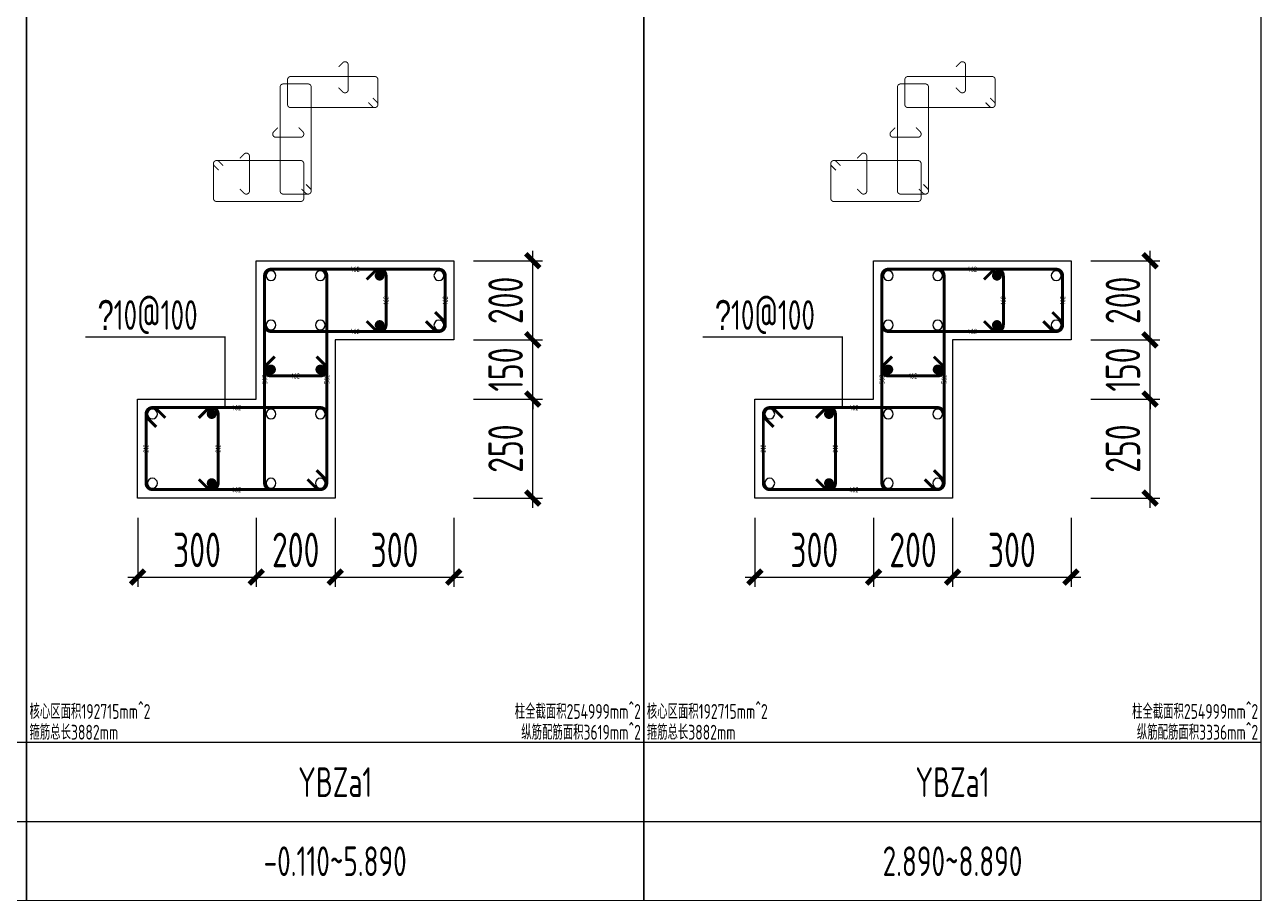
# Model space of a CAD drawing. Extents: x 154268 to 5133249, y -1832900 to 601179.
# Drawn here: x 565909 to 578409, y 514466 to 523256 of the extents above; entities that cross this region are included whole.
import ezdxf
from ezdxf.enums import TextEntityAlignment as Align

# ---------------------------------------------------------------- set-up
doc = ezdxf.new("R2010")
doc.units = 0
doc.header["$LTSCALE"] = 1000
for name, color, linetype in [('TAB', 7, 'Continuous'), ('TAB_TEXT', 7, 'Continuous'), ('WCOL_DE', 7, 'Continuous'), ('WCOL_DE_DIM', 3, 'Continuous'), ('WCOL_DE_REIND', 1, 'Continuous'), ('WCOL_DE_REINL', 1, 'Continuous'), ('墙单独标注', 1, 'Continuous')]:
    doc.layers.add(name, color=color, linetype=linetype)
doc.layers.add('墙柱箍筋长度', color=3, linetype='Continuous', plot=False)
doc.layers.add('墙柱配筋校核数据', color=34, linetype='Continuous', plot=False)
doc.styles.add('TSSD_Dimension', font='tssdeng.shx', dxfattribs={"width": 0.7, "bigfont": 'Hztxt.shx'})
doc.styles.add('TSSD_Label', font='tssdeng.shx', dxfattribs={"width": 0.7, "bigfont": 'hztxt.shx'})
doc.styles.add('tssd_rein', font='tssdeng.shx', dxfattribs={"width": 0.7, "bigfont": 'hztxt.shx'})
doc.dimstyles.new('TSSD_25_100_WCOLU_DIM', dxfattribs={"dimtxt": 350, "dimasz": 100, "dimexe": 100, "dimexo": 200, "dimgap": 100, "dimtad": 1, "dimdec": 0, "dimlfac": 0.25, "dimzin": 0, "dimdsep": 46, "dimtxsty": 'TSSD_Dimension', "dimblk": 'ARCHTICK', "dimcen": 0, "dimdle": 100, "dimclrt": 7, "dimadec": 0, "dimazin": 0, "dimtfac": 1, "dimtdec": 0, "dimtix": 1, "dimtmove": 2, "dimatfit": 3, "dimfxl": 1, "dimtolj": 1, "dimtzin": 0, "dimarcsym": 0})

# ---------------------------------------------------------------- blocks, each defined once
blk = doc.blocks.new('_ArchTick')
at = {"color": 0, "linetype": 'ByBlock', "const_width": 0.5}
blk.add_lwpolyline([(-0.71, -0.71), (0.71, 0.71)], dxfattribs=at)
blk = doc.blocks.new('*D3337')
at = {"layer": 'Defpoints', "color": 0, "transparency": 16777216}
for p in [(576503, 519466), (577303, 519466), (576503, 518466)]:
    blk.add_point(p, dxfattribs=at)
at = {"layer": 'WCOL_DE_DIM', "color": 0, "lineweight": -2, "transparency": 16777216}
for p, q in [((577303, 518366), (577303, 519566)), ((576703, 519466), (577403, 519466)), ((576703, 518466), (577403, 518466))]:
    blk.add_line(p, q, dxfattribs=at)
at = {"layer": 'WCOL_DE_DIM', "color": 0, "lineweight": -2, "transparency": 16777216, "xscale": 100, "yscale": 100, "zscale": 100}
for p, rotation in [((577303, 519466), 90), ((577303, 518466), 270)]:
    blk.add_blockref('_ArchTick', p, dxfattribs=dict(at, rotation=rotation))
at = {"layer": 'WCOL_DE_DIM', "color": 7, "transparency": 16777216, "insert": (577028, 518966), "char_height": 350, "attachment_point": 5, "rotation": 90, "style": 'TSSD_Dimension'}
blk.add_mtext('\\A1;250', dxfattribs=at)
blk = doc.blocks.new('*D3338')
at = {"layer": 'Defpoints', "color": 0, "transparency": 16777216}
for p in [(576503, 520066), (577303, 520066), (576503, 519466)]:
    blk.add_point(p, dxfattribs=at)
at = {"layer": 'WCOL_DE_DIM', "color": 0, "lineweight": -2, "transparency": 16777216}
for p, q in [((577303, 520066), (577303, 520166)), ((576703, 520066), (577403, 520066)), ((577303, 519466), (577303, 520066)), ((576703, 519466), (577403, 519466)), ((577303, 519466), (577303, 519366))]:
    blk.add_line(p, q, dxfattribs=at)
at = {"layer": 'WCOL_DE_DIM', "color": 0, "lineweight": -2, "transparency": 16777216, "xscale": 100, "yscale": 100, "zscale": 100}
for p, rotation in [((577303, 520066), 270), ((577303, 519466), 90)]:
    blk.add_blockref('_ArchTick', p, dxfattribs=dict(at, rotation=rotation))
at = {"layer": 'WCOL_DE_DIM', "color": 7, "transparency": 16777216, "insert": (577028, 519766), "char_height": 350, "attachment_point": 5, "rotation": 90, "style": 'TSSD_Dimension'}
blk.add_mtext('\\A1;150', dxfattribs=at)
blk = doc.blocks.new('*D3339')
at = {"layer": 'Defpoints', "color": 0, "transparency": 16777216}
for p in [(576503, 520866), (577303, 520866), (576503, 520066)]:
    blk.add_point(p, dxfattribs=at)
at = {"layer": 'WCOL_DE_DIM', "color": 0, "lineweight": -2, "transparency": 16777216}
for p, q in [((577303, 519966), (577303, 520966)), ((576703, 520866), (577403, 520866)), ((576703, 520066), (577403, 520066))]:
    blk.add_line(p, q, dxfattribs=at)
at = {"layer": 'WCOL_DE_DIM', "color": 0, "lineweight": -2, "transparency": 16777216, "xscale": 100, "yscale": 100, "zscale": 100}
for p, rotation in [((577303, 520866), 90), ((577303, 520066), 270)]:
    blk.add_blockref('_ArchTick', p, dxfattribs=dict(at, rotation=rotation))
at = {"layer": 'WCOL_DE_DIM', "color": 7, "transparency": 16777216, "insert": (577028, 520466), "char_height": 350, "attachment_point": 5, "rotation": 90, "style": 'TSSD_Dimension'}
blk.add_mtext('\\A1;200', dxfattribs=at)
blk = doc.blocks.new('*D3340')
at = {"layer": 'Defpoints', "color": 0, "transparency": 16777216}
for p in [(573303, 518466), (574503, 518466), (574503, 517666)]:
    blk.add_point(p, dxfattribs=at)
at = {"layer": 'WCOL_DE_DIM', "color": 0, "lineweight": -2, "transparency": 16777216}
for p, q in [((573303, 518266), (573303, 517566)), ((574503, 518266), (574503, 517566)), ((573203, 517666), (574603, 517666))]:
    blk.add_line(p, q, dxfattribs=at)
at = {"layer": 'WCOL_DE_DIM', "color": 0, "lineweight": -2, "transparency": 16777216, "xscale": 100, "yscale": 100, "zscale": 100, "rotation": 180}
blk.add_blockref('_ArchTick', (573303, 517666), dxfattribs=at)
at = {"layer": 'WCOL_DE_DIM', "color": 0, "lineweight": -2, "transparency": 16777216, "xscale": 100, "yscale": 100, "zscale": 100}
blk.add_blockref('_ArchTick', (574503, 517666), dxfattribs=at)
at = {"layer": 'WCOL_DE_DIM', "color": 7, "transparency": 16777216, "insert": (573903, 517941), "char_height": 350, "attachment_point": 5, "style": 'TSSD_Dimension'}
blk.add_mtext('\\A1;300', dxfattribs=at)
blk = doc.blocks.new('*D3341')
at = {"layer": 'Defpoints', "color": 0, "transparency": 16777216}
for p in [(574503, 518466), (575303, 518466), (575303, 517666)]:
    blk.add_point(p, dxfattribs=at)
at = {"layer": 'WCOL_DE_DIM', "color": 0, "lineweight": -2, "transparency": 16777216}
for p, q in [((574503, 518266), (574503, 517566)), ((575303, 518266), (575303, 517566)), ((574403, 517666), (575403, 517666))]:
    blk.add_line(p, q, dxfattribs=at)
at = {"layer": 'WCOL_DE_DIM', "color": 0, "lineweight": -2, "transparency": 16777216, "xscale": 100, "yscale": 100, "zscale": 100, "rotation": 180}
blk.add_blockref('_ArchTick', (574503, 517666), dxfattribs=at)
at = {"layer": 'WCOL_DE_DIM', "color": 0, "lineweight": -2, "transparency": 16777216, "xscale": 100, "yscale": 100, "zscale": 100}
blk.add_blockref('_ArchTick', (575303, 517666), dxfattribs=at)
at = {"layer": 'WCOL_DE_DIM', "color": 7, "transparency": 16777216, "insert": (574903, 517941), "char_height": 350, "attachment_point": 5, "style": 'TSSD_Dimension'}
blk.add_mtext('\\A1;200', dxfattribs=at)
blk = doc.blocks.new('*D3342')
at = {"layer": 'Defpoints', "color": 0, "transparency": 16777216}
for p in [(575303, 518466), (576503, 518466), (576503, 517666)]:
    blk.add_point(p, dxfattribs=at)
at = {"layer": 'WCOL_DE_DIM', "color": 0, "lineweight": -2, "transparency": 16777216}
for p, q in [((575303, 518266), (575303, 517566)), ((576503, 518266), (576503, 517566)), ((575203, 517666), (576603, 517666))]:
    blk.add_line(p, q, dxfattribs=at)
at = {"layer": 'WCOL_DE_DIM', "color": 0, "lineweight": -2, "transparency": 16777216, "xscale": 100, "yscale": 100, "zscale": 100, "rotation": 180}
blk.add_blockref('_ArchTick', (575303, 517666), dxfattribs=at)
at = {"layer": 'WCOL_DE_DIM', "color": 0, "lineweight": -2, "transparency": 16777216, "xscale": 100, "yscale": 100, "zscale": 100}
blk.add_blockref('_ArchTick', (576503, 517666), dxfattribs=at)
at = {"layer": 'WCOL_DE_DIM', "color": 7, "transparency": 16777216, "insert": (575903, 517941), "char_height": 350, "attachment_point": 5, "style": 'TSSD_Dimension'}
blk.add_mtext('\\A1;300', dxfattribs=at)
blk = doc.blocks.new('*D5199')
at = {"layer": 'Defpoints', "color": 0, "transparency": 16777216}
for p in [(570253, 519466), (571053, 519466), (570253, 518466)]:
    blk.add_point(p, dxfattribs=at)
at = {"layer": 'WCOL_DE_DIM', "color": 0, "lineweight": -2, "transparency": 16777216}
for p, q in [((571053, 518366), (571053, 519566)), ((570453, 519466), (571153, 519466)), ((570453, 518466), (571153, 518466))]:
    blk.add_line(p, q, dxfattribs=at)
at = {"layer": 'WCOL_DE_DIM', "color": 0, "lineweight": -2, "transparency": 16777216, "xscale": 100, "yscale": 100, "zscale": 100}
for p, rotation in [((571053, 519466), 90), ((571053, 518466), 270)]:
    blk.add_blockref('_ArchTick', p, dxfattribs=dict(at, rotation=rotation))
at = {"layer": 'WCOL_DE_DIM', "color": 7, "transparency": 16777216, "insert": (570778, 518966), "char_height": 350, "attachment_point": 5, "rotation": 90, "style": 'TSSD_Dimension'}
blk.add_mtext('\\A1;250', dxfattribs=at)
blk = doc.blocks.new('*D5200')
at = {"layer": 'Defpoints', "color": 0, "transparency": 16777216}
for p in [(570253, 520066), (571053, 520066), (570253, 519466)]:
    blk.add_point(p, dxfattribs=at)
at = {"layer": 'WCOL_DE_DIM', "color": 0, "lineweight": -2, "transparency": 16777216}
for p, q in [((571053, 520066), (571053, 520166)), ((570453, 520066), (571153, 520066)), ((571053, 519466), (571053, 520066)), ((570453, 519466), (571153, 519466)), ((571053, 519466), (571053, 519366))]:
    blk.add_line(p, q, dxfattribs=at)
at = {"layer": 'WCOL_DE_DIM', "color": 0, "lineweight": -2, "transparency": 16777216, "xscale": 100, "yscale": 100, "zscale": 100}
for p, rotation in [((571053, 520066), 270), ((571053, 519466), 90)]:
    blk.add_blockref('_ArchTick', p, dxfattribs=dict(at, rotation=rotation))
at = {"layer": 'WCOL_DE_DIM', "color": 7, "transparency": 16777216, "insert": (570778, 519766), "char_height": 350, "attachment_point": 5, "rotation": 90, "style": 'TSSD_Dimension'}
blk.add_mtext('\\A1;150', dxfattribs=at)
blk = doc.blocks.new('*D5201')
at = {"layer": 'Defpoints', "color": 0, "transparency": 16777216}
for p in [(570253, 520866), (571053, 520866), (570253, 520066)]:
    blk.add_point(p, dxfattribs=at)
at = {"layer": 'WCOL_DE_DIM', "color": 0, "lineweight": -2, "transparency": 16777216}
for p, q in [((571053, 519966), (571053, 520966)), ((570453, 520866), (571153, 520866)), ((570453, 520066), (571153, 520066))]:
    blk.add_line(p, q, dxfattribs=at)
at = {"layer": 'WCOL_DE_DIM', "color": 0, "lineweight": -2, "transparency": 16777216, "xscale": 100, "yscale": 100, "zscale": 100}
for p, rotation in [((571053, 520866), 90), ((571053, 520066), 270)]:
    blk.add_blockref('_ArchTick', p, dxfattribs=dict(at, rotation=rotation))
at = {"layer": 'WCOL_DE_DIM', "color": 7, "transparency": 16777216, "insert": (570778, 520466), "char_height": 350, "attachment_point": 5, "rotation": 90, "style": 'TSSD_Dimension'}
blk.add_mtext('\\A1;200', dxfattribs=at)
blk = doc.blocks.new('*D5202')
at = {"layer": 'Defpoints', "color": 0, "transparency": 16777216}
for p in [(567053, 518466), (568253, 518466), (568253, 517666)]:
    blk.add_point(p, dxfattribs=at)
at = {"layer": 'WCOL_DE_DIM', "color": 0, "lineweight": -2, "transparency": 16777216}
for p, q in [((567053, 518266), (567053, 517566)), ((568253, 518266), (568253, 517566)), ((566953, 517666), (568353, 517666))]:
    blk.add_line(p, q, dxfattribs=at)
at = {"layer": 'WCOL_DE_DIM', "color": 0, "lineweight": -2, "transparency": 16777216, "xscale": 100, "yscale": 100, "zscale": 100, "rotation": 180}
blk.add_blockref('_ArchTick', (567053, 517666), dxfattribs=at)
at = {"layer": 'WCOL_DE_DIM', "color": 0, "lineweight": -2, "transparency": 16777216, "xscale": 100, "yscale": 100, "zscale": 100}
blk.add_blockref('_ArchTick', (568253, 517666), dxfattribs=at)
at = {"layer": 'WCOL_DE_DIM', "color": 7, "transparency": 16777216, "insert": (567653, 517941), "char_height": 350, "attachment_point": 5, "style": 'TSSD_Dimension'}
blk.add_mtext('\\A1;300', dxfattribs=at)
blk = doc.blocks.new('*D5203')
at = {"layer": 'Defpoints', "color": 0, "transparency": 16777216}
for p in [(568253, 518466), (569053, 518466), (569053, 517666)]:
    blk.add_point(p, dxfattribs=at)
at = {"layer": 'WCOL_DE_DIM', "color": 0, "lineweight": -2, "transparency": 16777216}
for p, q in [((568253, 518266), (568253, 517566)), ((569053, 518266), (569053, 517566)), ((568153, 517666), (569153, 517666))]:
    blk.add_line(p, q, dxfattribs=at)
at = {"layer": 'WCOL_DE_DIM', "color": 0, "lineweight": -2, "transparency": 16777216, "xscale": 100, "yscale": 100, "zscale": 100, "rotation": 180}
blk.add_blockref('_ArchTick', (568253, 517666), dxfattribs=at)
at = {"layer": 'WCOL_DE_DIM', "color": 0, "lineweight": -2, "transparency": 16777216, "xscale": 100, "yscale": 100, "zscale": 100}
blk.add_blockref('_ArchTick', (569053, 517666), dxfattribs=at)
at = {"layer": 'WCOL_DE_DIM', "color": 7, "transparency": 16777216, "insert": (568653, 517941), "char_height": 350, "attachment_point": 5, "style": 'TSSD_Dimension'}
blk.add_mtext('\\A1;200', dxfattribs=at)
blk = doc.blocks.new('*D5204')
at = {"layer": 'Defpoints', "color": 0, "transparency": 16777216}
for p in [(569053, 518466), (570253, 518466), (570253, 517666)]:
    blk.add_point(p, dxfattribs=at)
at = {"layer": 'WCOL_DE_DIM', "color": 0, "lineweight": -2, "transparency": 16777216}
for p, q in [((569053, 518266), (569053, 517566)), ((570253, 518266), (570253, 517566)), ((568953, 517666), (570353, 517666))]:
    blk.add_line(p, q, dxfattribs=at)
at = {"layer": 'WCOL_DE_DIM', "color": 0, "lineweight": -2, "transparency": 16777216, "xscale": 100, "yscale": 100, "zscale": 100, "rotation": 180}
blk.add_blockref('_ArchTick', (569053, 517666), dxfattribs=at)
at = {"layer": 'WCOL_DE_DIM', "color": 0, "lineweight": -2, "transparency": 16777216, "xscale": 100, "yscale": 100, "zscale": 100}
blk.add_blockref('_ArchTick', (570253, 517666), dxfattribs=at)
at = {"layer": 'WCOL_DE_DIM', "color": 7, "transparency": 16777216, "insert": (569653, 517941), "char_height": 350, "attachment_point": 5, "style": 'TSSD_Dimension'}
blk.add_mtext('\\A1;300', dxfattribs=at)

msp = doc.modelspace()

# ---------------------------------------------------------------- linework, layer by layer
at = {"layer": 'TAB'}
for points in [[(559677.7, 512791.3), (565927.7, 512791.3), (565927.7, 523791.3), (559677.7, 523791.3), (559677.7, 512791.3), (559677.7, 513591.3), (565927.7, 513591.3), (565927.7, 514391.3), (559677.7, 514391.3), (559677.7, 515191.3), (565927.7, 515191.3), (565927.7, 515991.3), (559677.7, 515991.3)], [(565927.7, 512791.3), (572177.7, 512791.3), (572177.7, 523791.3), (565927.7, 523791.3), (565927.7, 512791.3), (565927.7, 513591.3), (572177.7, 513591.3), (572177.7, 514391.3), (565927.7, 514391.3), (565927.7, 515191.3), (572177.7, 515191.3), (572177.7, 515991.3), (565927.7, 515991.3)], [(572177.7, 512791.3), (578427.7, 512791.3), (578427.7, 523791.3), (572177.7, 523791.3), (572177.7, 512791.3), (572177.7, 513591.3), (578427.7, 513591.3), (578427.7, 514391.3), (572177.7, 514391.3), (572177.7, 515191.3), (578427.7, 515191.3), (578427.7, 515991.3), (572177.7, 515991.3)]]:
    msp.add_lwpolyline(points, dxfattribs=at)
at = {"layer": 'WCOL_DE'}
for points in [[(567052.7, 519466.3), (568252.7, 519466.3), (568252.7, 520866.3), (570252.7, 520866.3), (570252.7, 520066.3), (569052.7, 520066.3), (569052.7, 518466.3), (567052.7, 518466.3)], [(573302.7, 519466.3), (574502.7, 519466.3), (574502.7, 520866.3), (576502.7, 520866.3), (576502.7, 520066.3), (575302.7, 520066.3), (575302.7, 518466.3), (573302.7, 518466.3)]]:
    msp.add_lwpolyline(points, close=True, dxfattribs=at)
at = {"layer": 'WCOL_DE_REIND'}
for points in [[(568402.7, 520666.3, 1), (568402.7, 520766.3, 1), (568402.7, 520666.3, 1)], [(568902.7, 520666.3, 1), (568902.7, 520766.3, 1), (568902.7, 520666.3, 1)], [(570102.7, 520666.3, 1), (570102.7, 520766.3, 1), (570102.7, 520666.3, 1)], [(574652.7, 520666.3, 1), (574652.7, 520766.3, 1), (574652.7, 520666.3, 1)], [(575152.7, 520666.3, 1), (575152.7, 520766.3, 1), (575152.7, 520666.3, 1)], [(576352.7, 520666.3, 1), (576352.7, 520766.3, 1), (576352.7, 520666.3, 1)], [(568402.7, 520166.3, 1), (568402.7, 520266.3, 1), (568402.7, 520166.3, 1)], [(568902.7, 520166.3, 1), (568902.7, 520266.3, 1), (568902.7, 520166.3, 1)], [(570102.7, 520166.3, 1), (570102.7, 520266.3, 1), (570102.7, 520166.3, 1)], [(574652.7, 520166.3, 1), (574652.7, 520266.3, 1), (574652.7, 520166.3, 1)], [(575152.7, 520166.3, 1), (575152.7, 520266.3, 1), (575152.7, 520166.3, 1)], [(576352.7, 520166.3, 1), (576352.7, 520266.3, 1), (576352.7, 520166.3, 1)], [(567202.7, 519266.3, 1), (567202.7, 519366.3, 1), (567202.7, 519266.3, 1)], [(568402.7, 519266.3, 1), (568402.7, 519366.3, 1), (568402.7, 519266.3, 1)], [(568902.7, 519266.3, 1), (568902.7, 519366.3, 1), (568902.7, 519266.3, 1)], [(573452.7, 519266.3, 1), (573452.7, 519366.3, 1), (573452.7, 519266.3, 1)], [(574652.7, 519266.3, 1), (574652.7, 519366.3, 1), (574652.7, 519266.3, 1)], [(575152.7, 519266.3, 1), (575152.7, 519366.3, 1), (575152.7, 519266.3, 1)], [(567202.7, 518566.3, 1), (567202.7, 518666.3, 1), (567202.7, 518566.3, 1)], [(568402.7, 518566.3, 1), (568402.7, 518666.3, 1), (568402.7, 518566.3, 1)], [(568902.7, 518566.3, 1), (568902.7, 518666.3, 1), (568902.7, 518566.3, 1)], [(573452.7, 518566.3, 1), (573452.7, 518666.3, 1), (573452.7, 518566.3, 1)], [(574652.7, 518566.3, 1), (574652.7, 518666.3, 1), (574652.7, 518566.3, 1)], [(575152.7, 518566.3, 1), (575152.7, 518666.3, 1), (575152.7, 518566.3, 1)]]:
    msp.add_lwpolyline(points, format="xyb", dxfattribs=at)
at = {"layer": 'WCOL_DE_REIND', "const_width": 50}
for points in [[(569502.7, 520691.3, 1), (569502.7, 520741.3, 1), (569502.7, 520691.3, 1)], [(575752.7, 520691.3, 1), (575752.7, 520741.3, 1), (575752.7, 520691.3, 1)], [(569502.7, 520191.3, 1), (569502.7, 520241.3, 1), (569502.7, 520191.3, 1)], [(575752.7, 520191.3, 1), (575752.7, 520241.3, 1), (575752.7, 520191.3, 1)], [(568402.7, 519741.3, 1), (568402.7, 519791.3, 1), (568402.7, 519741.3, 1)], [(568902.7, 519741.3, 1), (568902.7, 519791.3, 1), (568902.7, 519741.3, 1)], [(574652.7, 519741.3, 1), (574652.7, 519791.3, 1), (574652.7, 519741.3, 1)], [(575152.7, 519741.3, 1), (575152.7, 519791.3, 1), (575152.7, 519741.3, 1)], [(567802.7, 519291.3, 1), (567802.7, 519341.3, 1), (567802.7, 519291.3, 1)], [(574052.7, 519291.3, 1), (574052.7, 519341.3, 1), (574052.7, 519291.3, 1)], [(567802.7, 518591.3, 1), (567802.7, 518641.3, 1), (567802.7, 518591.3, 1)], [(574052.7, 518591.3, 1), (574052.7, 518641.3, 1), (574052.7, 518591.3, 1)]]:
    msp.add_lwpolyline(points, format="xyb", dxfattribs=at)
at = {"layer": 'WCOL_DE_REINL'}
for points, const_width in [([(569087.3, 522618.3), (569129.7, 522575.8, 0.6681786), (569185.2, 522598.8), (569185.2, 522848.8, 0.6681786), (569129.7, 522871.8), (569087.3, 522829.4)], 10), ([(575337.3, 522618.3), (575379.7, 522575.8, 0.6681786), (575435.2, 522598.8), (575435.2, 522848.8, 0.6681786), (575379.7, 522871.8), (575337.3, 522829.4)], 10), ([(568758.3, 521639.2), (568800.7, 521596.8, -0.6681773), (568777.7, 521541.3), (568527.7, 521541.3, -0.4142157), (568495.2, 521573.8), (568495.2, 522623.8, -0.4142136), (568527.7, 522656.3), (568777.7, 522656.3, -0.4142136), (568810.2, 522623.8), (568810.2, 521573.8, -0.6681773), (568754.7, 521550.8), (568712.3, 521593.3)], 10), ([(569433.3, 522514.2), (569475.7, 522471.8, -0.6681767), (569452.7, 522416.3), (568602.7, 522416.3, -0.4142136), (568570.2, 522448.8), (568570.2, 522698.8, -0.4142136), (568602.7, 522731.3), (569452.7, 522731.3, -0.4142168), (569485.2, 522698.8), (569485.2, 522448.8, -0.6681767), (569429.7, 522425.8), (569387.3, 522468.3)], 10), ([(575008.3, 521639.2), (575050.7, 521596.8, -0.6681773), (575027.7, 521541.3), (574777.7, 521541.3, -0.4142157), (574745.2, 521573.8), (574745.2, 522623.8, -0.4142136), (574777.7, 522656.3), (575027.7, 522656.3, -0.4142136), (575060.2, 522623.8), (575060.2, 521573.8, -0.6681773), (575004.7, 521550.8), (574962.3, 521593.3)], 10), ([(575683.3, 522514.2), (575725.7, 522471.8, -0.6681767), (575702.7, 522416.3), (574852.7, 522416.3, -0.4142136), (574820.2, 522448.8), (574820.2, 522698.8, -0.4142136), (574852.7, 522731.3), (575702.7, 522731.3, -0.4142168), (575735.2, 522698.8), (575735.2, 522448.8, -0.6681767), (575679.7, 522425.8), (575637.3, 522468.3)], 10), ([(568472.1, 522214.2), (568429.7, 522171.8, 0.6681786), (568452.7, 522116.3), (568702.7, 522116.3, 0.6681786), (568725.7, 522171.8), (568683.3, 522214.2)], 10), ([(574722.1, 522214.2), (574679.7, 522171.8, 0.6681786), (574702.7, 522116.3), (574952.7, 522116.3, 0.6681786), (574975.7, 522171.8), (574933.3, 522214.2)], 10), ([(567872.1, 521783.4), (567829.7, 521825.8, -0.6681786), (567852.7, 521881.3), (568702.7, 521881.3, -0.4142136), (568735.2, 521848.8), (568735.2, 521498.8, -0.4142114), (568702.7, 521466.3), (567852.7, 521466.3, -0.4142157), (567820.2, 521498.8), (567820.2, 521848.8, -0.6681786), (567875.7, 521871.8), (567918.1, 521829.4)], 10), ([(568087.3, 521593.3), (568129.7, 521550.8, 0.6681786), (568185.2, 521573.8), (568185.2, 521923.8, 0.6681786), (568129.7, 521946.8), (568087.3, 521904.4)], 10), ([(574122.1, 521783.4), (574079.7, 521825.8, -0.6681786), (574102.7, 521881.3), (574952.7, 521881.3, -0.4142136), (574985.2, 521848.8), (574985.2, 521498.8, -0.4142114), (574952.7, 521466.3), (574102.7, 521466.3, -0.4142157), (574070.2, 521498.8), (574070.2, 521848.8, -0.6681786), (574125.7, 521871.8), (574168.1, 521829.4)], 10), ([(574337.3, 521593.3), (574379.7, 521550.8, 0.6681786), (574435.2, 521573.8), (574435.2, 521923.8, 0.6681786), (574379.7, 521946.8), (574337.3, 521904.4)], 10), ([(570063.8, 520347.1), (570148.7, 520262.3, -0.6681767), (570102.7, 520151.3), (568402.7, 520151.3, -0.4142136), (568337.7, 520216.3), (568337.7, 520716.3, -0.4142136), (568402.7, 520781.3), (570102.7, 520781.3, -0.4142168), (570167.7, 520716.3), (570167.7, 520216.3, -0.6681767), (570056.7, 520170.4), (569971.9, 520255.2)], 30), ([(568863.8, 518747.1), (568948.7, 518662.3, -0.6681773), (568902.7, 518551.3), (568402.7, 518551.3, -0.4142157), (568337.7, 518616.3), (568337.7, 520716.3, -0.4142136), (568402.7, 520781.3), (568902.7, 520781.3, -0.4142136), (568967.7, 520716.3), (568967.7, 518616.3, -0.6681773), (568856.7, 518570.4), (568771.9, 518655.2)], 30), ([(576313.8, 520347.1), (576398.7, 520262.3, -0.6681767), (576352.7, 520151.3), (574652.7, 520151.3, -0.4142136), (574587.7, 520216.3), (574587.7, 520716.3, -0.4142136), (574652.7, 520781.3), (576352.7, 520781.3, -0.4142168), (576417.7, 520716.3), (576417.7, 520216.3, -0.6681767), (576306.7, 520170.4), (576221.9, 520255.2)], 30), ([(575113.8, 518747.1), (575198.7, 518662.3, -0.6681773), (575152.7, 518551.3), (574652.7, 518551.3, -0.4142157), (574587.7, 518616.3), (574587.7, 520716.3, -0.4142136), (574652.7, 520781.3), (575152.7, 520781.3, -0.4142136), (575217.7, 520716.3), (575217.7, 518616.3, -0.6681773), (575106.7, 518570.4), (575021.9, 518655.2)], 30), ([(567241.6, 519185.5), (567156.7, 519270.4, -0.6681786), (567202.7, 519381.3), (568902.7, 519381.3, -0.4142136), (568967.7, 519316.3), (568967.7, 518616.3, -0.4142114), (568902.7, 518551.3), (567202.7, 518551.3, -0.4142157), (567137.7, 518616.3), (567137.7, 519316.3, -0.6681786), (567248.7, 519362.3), (567333.5, 519277.4)], 30), ([(573491.6, 519185.5), (573406.7, 519270.4, -0.6681786), (573452.7, 519381.3), (575152.7, 519381.3, -0.4142136), (575217.7, 519316.3), (575217.7, 518616.3, -0.4142114), (575152.7, 518551.3), (573452.7, 518551.3, -0.4142157), (573387.7, 518616.3), (573387.7, 519316.3, -0.6681786), (573498.7, 519362.3), (573583.5, 519277.4)], 30)]:
    msp.add_lwpolyline(points, format="xyb", dxfattribs=dict(at, const_width=const_width))
at = {"layer": 'WCOL_DE_REINL', "color": 6, "const_width": 30}
for points in [[(569371.9, 520255.2), (569456.7, 520170.4, 0.6681786), (569567.7, 520216.3), (569567.7, 520716.3, 0.6681786), (569456.7, 520762.3), (569371.9, 520677.4)], [(575621.9, 520255.2), (575706.7, 520170.4, 0.6681786), (575817.7, 520216.3), (575817.7, 520716.3, 0.6681786), (575706.7, 520762.3), (575621.9, 520677.4)], [(568441.6, 519897.1), (568356.7, 519812.3, 0.6681786), (568402.7, 519701.3), (568902.7, 519701.3, 0.6681786), (568948.7, 519812.3), (568863.8, 519897.1)], [(574691.6, 519897.1), (574606.7, 519812.3, 0.6681786), (574652.7, 519701.3), (575152.7, 519701.3, 0.6681786), (575198.7, 519812.3), (575113.8, 519897.1)], [(567671.9, 518655.2), (567756.7, 518570.4, 0.6681786), (567867.7, 518616.3), (567867.7, 519316.3, 0.6681786), (567756.7, 519362.3), (567671.9, 519277.4)], [(573921.9, 518655.2), (574006.7, 518570.4, 0.6681786), (574117.7, 518616.3), (574117.7, 519316.3, 0.6681786), (574006.7, 519362.3), (573921.9, 519277.4)]]:
    msp.add_lwpolyline(points, format="xyb", dxfattribs=at)
at = {"layer": '墙单独标注'}
for p, q in [((567934.3, 520094.8), (567934.3, 519381.3)), ((574184.3, 520094.8), (574184.3, 519381.3))]:
    msp.add_line(p, q, dxfattribs=at)
for points in [[(567941.5, 520094.8), (566523.5, 520094.8)], [(574191.5, 520094.8), (572773.5, 520094.8)]]:
    msp.add_lwpolyline(points, dxfattribs=at)

# ---------------------------------------------------------------- texts
at = {"layer": 'TAB_TEXT', "style": 'TSSD_Label', "width": 0.7}
for s, p in [('YBZa1', (569052.7, 515591.3)), ('YBZa1', (575302.7, 515591.3)), ('-0.110~5.890', (569052.7, 514791.3)), ('2.890~8.890', (575302.7, 514791.3))]:
    msp.add_text(s, height=300, dxfattribs=at).set_placement(p, align=Align.MIDDLE)
at = {"layer": '墙单独标注', "style": 'TSSD_Label', "width": 0.7}
for p in [(567153.5, 520319.7), (573403.5, 520319.7)]:
    msp.add_text('\ue53210@100', height=300, dxfattribs=at).set_placement(p, align=Align.MIDDLE)
at = {"layer": '墙柱箍筋长度', "style": 'tssd_rein', "width": 0.7}
for s, p in [('462', (569252.7, 520781.3)), ('462', (575502.7, 520781.3)), ('462', (569252.7, 520151.3)), ('462', (575502.7, 520151.3)), ('162', (568652.7, 519701.3)), ('162', (574902.7, 519701.3)), ('462', (568052.7, 519381.3)), ('462', (574302.7, 519381.3)), ('462', (568052.7, 518551.3)), ('462', (574302.7, 518551.3))]:
    msp.add_text(s, height=54, dxfattribs=at).set_placement(p, align=Align.MIDDLE_CENTER)
for s, rotation, p in [('162', 89.99969, (569567.7, 520466.3)), ('162', 89.99937, (570167.7, 520466.3)), ('162', 89.99969, (575817.7, 520466.3)), ('162', 89.99937, (576417.7, 520466.3)), ('562', 90, (568337.7, 519666.3)), ('562', 90, (568967.7, 519666.3)), ('562', 90, (574587.7, 519666.3)), ('562', 90, (575217.7, 519666.3)), ('212', 90, (567137.7, 518966.3)), ('212', 90, (567867.7, 518966.3)), ('212', 90, (573387.7, 518966.3)), ('212', 90, (574117.7, 518966.3))]:
    msp.add_text(s, height=54, rotation=rotation, dxfattribs=at).set_placement(p, align=Align.MIDDLE_CENTER)
at = {"layer": '墙柱配筋校核数据', "style": 'tssd_rein', "width": 0.7}
for s, p in [('核心区面积192715mm^ 2', (565957.7, 516306.3)), ('核心区面积192715mm^ 2', (572207.7, 516306.3)), ('箍筋总长3882mm', (565957.7, 516096.3)), ('箍筋总长3882mm', (572207.7, 516096.3))]:
    msp.add_text(s, height=150, dxfattribs=at).set_placement(p, align=Align.MIDDLE_LEFT)
for s, p in [('柱全截面积254999mm^ 2', (572147.7, 516306.3)), ('柱全截面积254999mm^ 2', (578397.7, 516306.3)), ('纵筋配筋面积3619mm^ 2', (572147.7, 516096.3)), ('纵筋配筋面积3336mm^ 2', (578397.7, 516096.3))]:
    msp.add_text(s, height=150, dxfattribs=at).set_placement(p, align=Align.MIDDLE_RIGHT)

# ---------------------------------------------------------------- dimensions: what is measured, and where the dimension line sits
at = {"layer": 'WCOL_DE_DIM'}
for base, p1, p2, picture, middle in [((571052.7, 520866.3), (570252.7, 520066.3), (570252.7, 520866.3), '*D5201', (570777.7, 520466.3)), ((577302.7, 520866.3), (576502.7, 520066.3), (576502.7, 520866.3), '*D3339', (577027.7, 520466.3)), ((571052.7, 520066.3), (570252.7, 519466.3), (570252.7, 520066.3), '*D5200', (570777.7, 519766.3)), ((577302.7, 520066.3), (576502.7, 519466.3), (576502.7, 520066.3), '*D3338', (577027.7, 519766.3)), ((571052.7, 519466.3), (570252.7, 518466.3), (570252.7, 519466.3), '*D5199', (570777.7, 518966.3)), ((577302.7, 519466.3), (576502.7, 518466.3), (576502.7, 519466.3), '*D3337', (577027.7, 518966.3))]:
    dim = msp.add_linear_dim(base=base, p1=p1, p2=p2, angle=90, dimstyle='TSSD_25_100_WCOLU_DIM', dxfattribs=at)
    dim.commit()
    dim.dimension.update_dxf_attribs({"geometry": picture, "text_midpoint": middle})
for base, p1, p2, picture, middle in [((568252.7, 517666.3), (567052.7, 518466.3), (568252.7, 518466.3), '*D5202', (567652.7, 517941.3)), ((569052.7, 517666.3), (568252.7, 518466.3), (569052.7, 518466.3), '*D5203', (568652.7, 517941.3)), ((570252.7, 517666.3), (569052.7, 518466.3), (570252.7, 518466.3), '*D5204', (569652.7, 517941.3)), ((574502.7, 517666.3), (573302.7, 518466.3), (574502.7, 518466.3), '*D3340', (573902.7, 517941.3)), ((575302.7, 517666.3), (574502.7, 518466.3), (575302.7, 518466.3), '*D3341', (574902.7, 517941.3)), ((576502.7, 517666.3), (575302.7, 518466.3), (576502.7, 518466.3), '*D3342', (575902.7, 517941.3))]:
    dim = msp.add_linear_dim(base=base, p1=p1, p2=p2, dimstyle='TSSD_25_100_WCOLU_DIM', dxfattribs=at)
    dim.commit()
    dim.dimension.update_dxf_attribs({"geometry": picture, "text_midpoint": middle})

doc.saveas('drawing.dxf')
